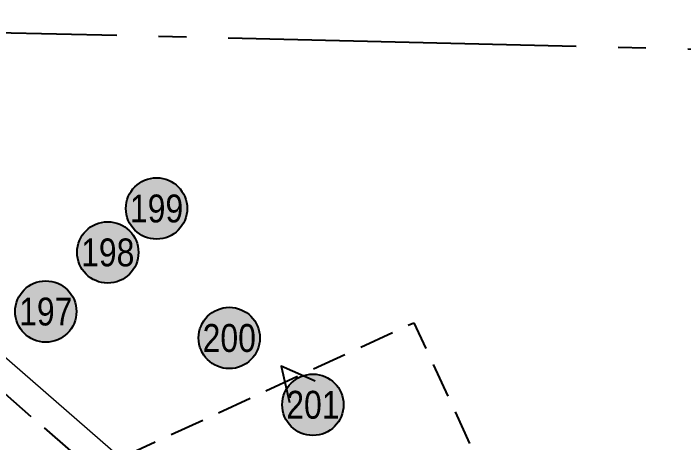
# Model space of a CAD drawing. Extents: x 390844 to 396105, y 6060704 to 6064255.
# Drawn here: x 394255.5 to 394496.1, y 6062269.4 to 6062423.5 of the extents above; entities that cross this region are included whole.
import ezdxf
from ezdxf.enums import TextEntityAlignment as Align

# ---------------------------------------------------------------- set-up
doc = ezdxf.new("R2010")
doc.units = 0
doc.header["$LTSCALE"] = 5
doc.linetypes.add('foc-ACCESSROAD', pattern=[3.75, 2.5, -1.25])
doc.linetypes.add('foc-QUARTERLINE', pattern=[33, 25, -3, 2, -3])
for name, color, linetype in [('AS-UNDERLAY-H', 141, 'Continuous'), ('CG-NOTES', 7, 'Continuous'), ('F-AR', 190, 'foc-ACCESSROAD'), ('F-WS', 190, 'foc-ACCESSROAD'), ('L-QSEC', 8, 'foc-QUARTERLINE')]:
    doc.layers.add(name, color=color, linetype=linetype)
doc.layers.add('F-RW-T', color=190, linetype='Continuous', lineweight=9)
doc.styles.add('80L', font='ARIALN.TTF', dxfattribs={"height": 10})

# ---------------------------------------------------------------- blocks, each defined once
blk = doc.blocks.new('*U418')
at = {"layer": 'AS-UNDERLAY-H'}
h = blk.add_hatch(color=256, dxfattribs=at)
h.dxf.hatch_style = 1
edge = h.paths.add_edge_path()
edge.add_arc((0, 0), 11, 0, 360)
at = {"layer": 'CG-NOTES', "color": 182}
blk.add_circle((0, 0), 11, dxfattribs=at)
at = {"color": 182, "style": '80L'}
blk.add_attdef('#', text='', height=10, dxfattribs=at).set_placement((0, 0), align=Align.MIDDLE_CENTER)

msp = doc.modelspace()

# ---------------------------------------------------------------- linework, layer by layer
at = {"layer": 'CG-NOTES', "color": 182}
msp.add_lwpolyline([(394363.8536385791, 6062291.412366716), (394351.587575865, 6062296.873408376), (394354.5783801673, 6062283.78393321)], dxfattribs=at)
at = {"layer": 'F-AR', "flags": 128}
msp.add_lwpolyline([(392593.7100244148, 6064109.751173187), (392586.5249372257, 6063807.949421114), (393088.420547394, 6063343.619619356), (393608.7150913642, 6062862.040236196), (393779.9024210793, 6062703.077270995), (393782.5902935457, 6062705.970422022), (393799.1619740488, 6062694.428601523), (393794.5556466124, 6062689.470421794), (393855.1878072901, 6062633.167960252), (395150.1590803217, 6061504.529270574), (395570.0108328499, 6061138.36120716), (395800.0150187466, 6061305.447276317), (395985.404333215, 6061429.186172808), (396089.7466131303, 6061565.885509262), (396102.5265017019, 6061582.630779516)], dxfattribs=at)
at = {"layer": 'F-RW-T', "flags": 128}
msp.add_lwpolyline([(392603.7017932545, 6064109.448173482), (392596.6270096863, 6063812.279604706), (392674.2376667937, 6063740.419722018), (393095.2072213305, 6063350.958834748), (393615.5111475618, 6062869.370768239), (393861.8743482236, 6062640.600187154), (394730.8533848341, 6061883.237161685), (395156.7281196383, 6061512.063906597), (395570.5790668987, 6061151.12936485), (395794.3005223146, 6061313.651357334), (395978.4778337927, 6061436.581297209), (396077.3864027439, 6061566.205352514), (396103.5764115198, 6061600.527143364)], dxfattribs=at)
at = {"layer": 'F-WS', "flags": 128}
msp.add_lwpolyline([(394432.7658642097, 6062239.82043202), (394360.1308092596, 6062206.342276558), (394294.0592618738, 6062263.927264133), (394399.2724033103, 6062312.446040956), (394432.7658642097, 6062239.82043202)], close=True, dxfattribs=at)
at = {"layer": 'L-QSEC'}
msp.add_line((394167.6569999998, 6062418.646), (394968.7539999997, 6062399.479), dxfattribs=at)

# ---------------------------------------------------------------- block references
at = {"layer": 'CG-NOTES', "xscale": 1.000775450743919, "yscale": 1.000775450743919, "zscale": 1.000775450743919}
for p, values in [((394306.9041516607, 6062353.453740939), {'#': '199'}), ((394289.3786524721, 6062337.679625328), {'#': '198'}), ((394267.1361963158, 6062316.446464471), {'#': '197'}), ((394333.0062968074, 6062306.945417053), {'#': '200'}), ((394363.0302261263, 6062282.960520757), {'#': '201'})]:
    msp.add_blockref('*U418', p, dxfattribs=at).add_auto_attribs(values)

doc.saveas('drawing.dxf')
